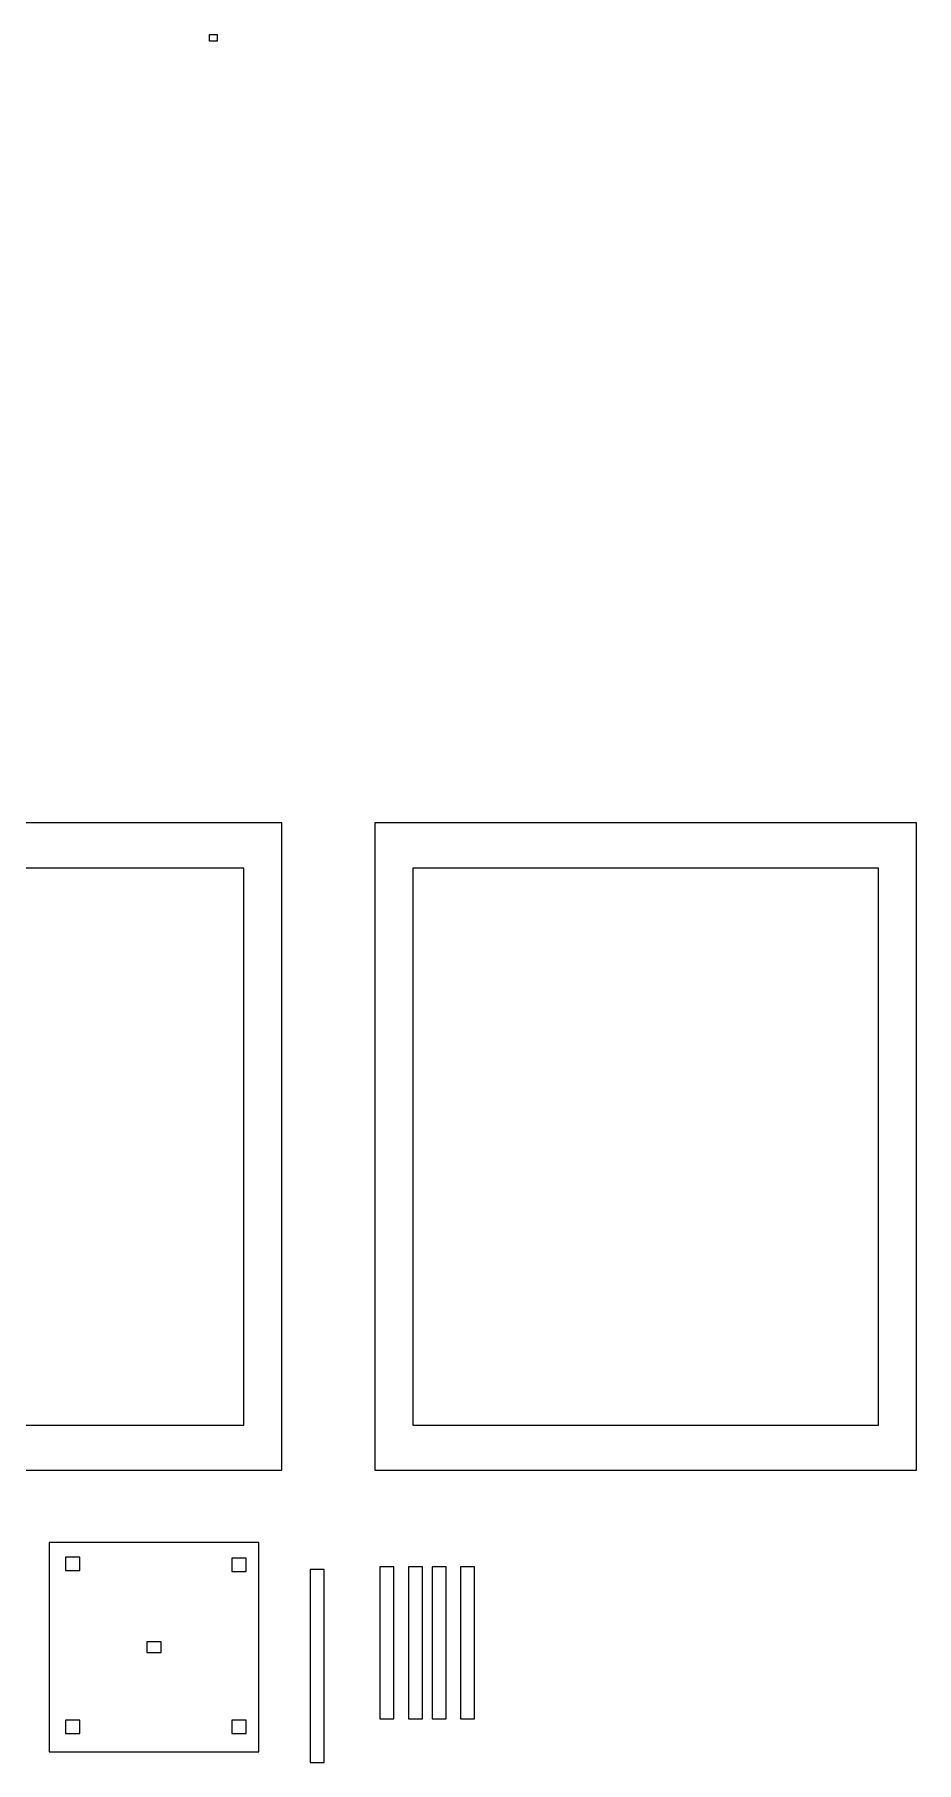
# Model space of a CAD drawing. Header units: millimetres. Extents: x -607 to 1451, y -798 to 283.
# Drawn here: x -60.3 to 150, y -795.6 to -383.2 of the extents above; entities that cross this region are included whole.
import ezdxf

# ---------------------------------------------------------------- set-up
doc = ezdxf.new("R2010")
doc.units = ezdxf.units.MM
doc.header["$MEASUREMENT"] = 0
doc.header["$XCLIPFRAME"] = 0
doc.layers.add('layer 1', color=7, linetype='Continuous')
picture_1 = doc.add_image_def('image1.jpg', size_in_pixel=(9247, 7973))

msp = doc.modelspace()

# ---------------------------------------------------------------- linework, layer by layer
at = {"layer": 'layer 1', "color": 242, "lineweight": 20}
for points in [[(-52.9445, -749.7264), (-49.5049, -749.7264), (-49.5049, -746.5514), (-52.9445, -746.5514), (-52.9445, -749.7264)], [(-13.257, -749.991), (-9.8174, -749.991), (-9.8174, -746.816), (-13.257, -746.816), (-13.257, -749.991)], [(-33.5232, -769.3382), (-30.1346, -769.3382), (-30.1346, -766.7588), (-33.5232, -766.7588), (-33.5232, -769.3382)], [(-52.9445, -788.6202), (-49.5049, -788.6202), (-49.5049, -785.4452), (-52.9445, -785.4452), (-52.9445, -788.6202)], [(-13.257, -788.6202), (-9.8174, -788.6202), (-9.8174, -785.4452), (-13.257, -785.4452), (-13.257, -788.6202)]]:
    msp.add_lwpolyline(points, close=True, dxfattribs=at)
at = {"layer": 'layer 1', "color": 142, "lineweight": 20}
for points in [[(-130.4778, -571.3396), (-130.4778, -571.3396), (-1.3611, -571.3396), (-1.3611, -571.3396), (-1.3611, -571.3396), (-1.3611, -571.3396), (-1.3611, -725.8563), (-1.3611, -725.8563), (-1.3611, -725.8563), (-1.3611, -725.8563), (-130.4778, -725.8563), (-130.4778, -725.8563), (-130.4778, -725.8563), (-130.4778, -725.8563), (-130.4778, -571.3396), (-130.4778, -571.3396)], [(20.8637, -571.3396), (20.8637, -571.3396), (149.9804, -571.3396), (149.9804, -571.3396), (149.9804, -571.3396), (149.9804, -571.3396), (149.9804, -725.8563), (149.9804, -725.8563), (149.9804, -725.8563), (149.9804, -725.8563), (20.8637, -725.8563), (20.8637, -725.8563), (20.8637, -725.8563), (20.8637, -725.8563), (20.8637, -571.3396), (20.8637, -571.3396)], [(-121.4397, -582.1557), (-121.4397, -582.1557), (-10.3992, -582.1557), (-10.3992, -582.1557), (-10.3992, -582.1557), (-10.3992, -582.1557), (-10.3992, -715.0401), (-10.3992, -715.0401), (-10.3992, -715.0401), (-10.3992, -715.0401), (-121.4397, -715.0401), (-121.4397, -715.0401), (-121.4397, -715.0401), (-121.4397, -715.0401), (-121.4397, -582.1557), (-121.4397, -582.1557)], [(29.9018, -582.1557), (29.9018, -582.1557), (140.9423, -582.1557), (140.9423, -582.1557), (140.9423, -582.1557), (140.9423, -582.1557), (140.9423, -715.0401), (140.9423, -715.0401), (140.9423, -715.0401), (140.9423, -715.0401), (29.9018, -715.0401), (29.9018, -715.0401), (29.9018, -715.0401), (29.9018, -715.0401), (29.9018, -582.1557), (29.9018, -582.1557)]]:
    msp.add_open_spline(points, degree=3, knots=[0, 0, 0, 0, 0.2, 0.2, 0.2, 0.2, 0.4, 0.4, 0.4, 0.4, 0.6, 0.6, 0.6, 0.6, 1, 1, 1, 1], dxfattribs=at)
at = {"layer": 'layer 1', "color": 242, "lineweight": 20}
for points in [[(-56.8289, -743.0485), (-56.8289, -743.0485), (-6.8289, -743.0485), (-6.8289, -743.0485), (-6.8289, -743.0485), (-6.8289, -743.0485), (-6.8289, -793.0485), (-6.8289, -793.0485), (-6.8289, -793.0485), (-6.8289, -793.0485), (-56.8289, -793.0485), (-56.8289, -793.0485), (-56.8289, -793.0485), (-56.8289, -793.0485), (-56.8289, -743.0485), (-56.8289, -743.0485)], [(8.77, -795.5636), (8.77, -795.5636), (5.4304, -795.5636), (5.4304, -795.5636), (5.4304, -795.5636), (5.4304, -795.5636), (5.4304, -749.5261), (5.4304, -749.5261), (5.4304, -749.5261), (5.4304, -749.5261), (8.77, -749.5261), (8.77, -749.5261), (8.77, -749.5261), (8.77, -749.5261), (8.77, -795.5636), (8.77, -795.5636)], [(25.3767, -785.1234), (25.3767, -785.1234), (22.0371, -785.1234), (22.0371, -785.1234), (22.0371, -785.1234), (22.0371, -785.1234), (22.0371, -748.8745), (22.0371, -748.8745), (22.0371, -748.8745), (22.0371, -748.8745), (25.3767, -748.8745), (25.3767, -748.8745), (25.3767, -748.8745), (25.3767, -748.8745), (25.3767, -785.1234), (25.3767, -785.1234)], [(32.1735, -785.1231), (32.1735, -785.1231), (28.8339, -785.1231), (28.8339, -785.1231), (28.8339, -785.1231), (28.8339, -785.1231), (28.8339, -748.8742), (28.8339, -748.8742), (28.8339, -748.8742), (28.8339, -748.8742), (32.1735, -748.8742), (32.1735, -748.8742), (32.1735, -748.8742), (32.1735, -748.8742), (32.1735, -785.1231), (32.1735, -785.1231)], [(37.8121, -785.1234), (37.8121, -785.1234), (34.4725, -785.1234), (34.4725, -785.1234), (34.4725, -785.1234), (34.4725, -785.1234), (34.4725, -748.8745), (34.4725, -748.8745), (34.4725, -748.8745), (34.4725, -748.8745), (37.8121, -748.8745), (37.8121, -748.8745), (37.8121, -748.8745), (37.8121, -748.8745), (37.8121, -785.1234), (37.8121, -785.1234)], [(44.6089, -785.1231), (44.6089, -785.1231), (41.2693, -785.1231), (41.2693, -785.1231), (41.2693, -785.1231), (41.2693, -785.1231), (41.2693, -748.8742), (41.2693, -748.8742), (41.2693, -748.8742), (41.2693, -748.8742), (44.6089, -748.8742), (44.6089, -748.8742), (44.6089, -748.8742), (44.6089, -748.8742), (44.6089, -785.1231), (44.6089, -785.1231)]]:
    msp.add_open_spline(points, degree=3, knots=[0, 0, 0, 0, 0.2, 0.2, 0.2, 0.2, 0.4, 0.4, 0.4, 0.4, 0.6, 0.6, 0.6, 0.6, 1, 1, 1, 1], dxfattribs=at)

# ---------------------------------------------------------------- pictures from other files: only their frames are drawn
at = {"layer": 'layer 1', "color": 142}
image = msp.add_image(picture_1, insert=(-18.3314, -500.9198), size_in_units=(128.4306, 110.7361), dxfattribs=at)
image.set_boundary_path([(-18.331, -500.92), (110.108, -390.176)])
image.dxf.flags = 3

doc.saveas('drawing.dxf')
